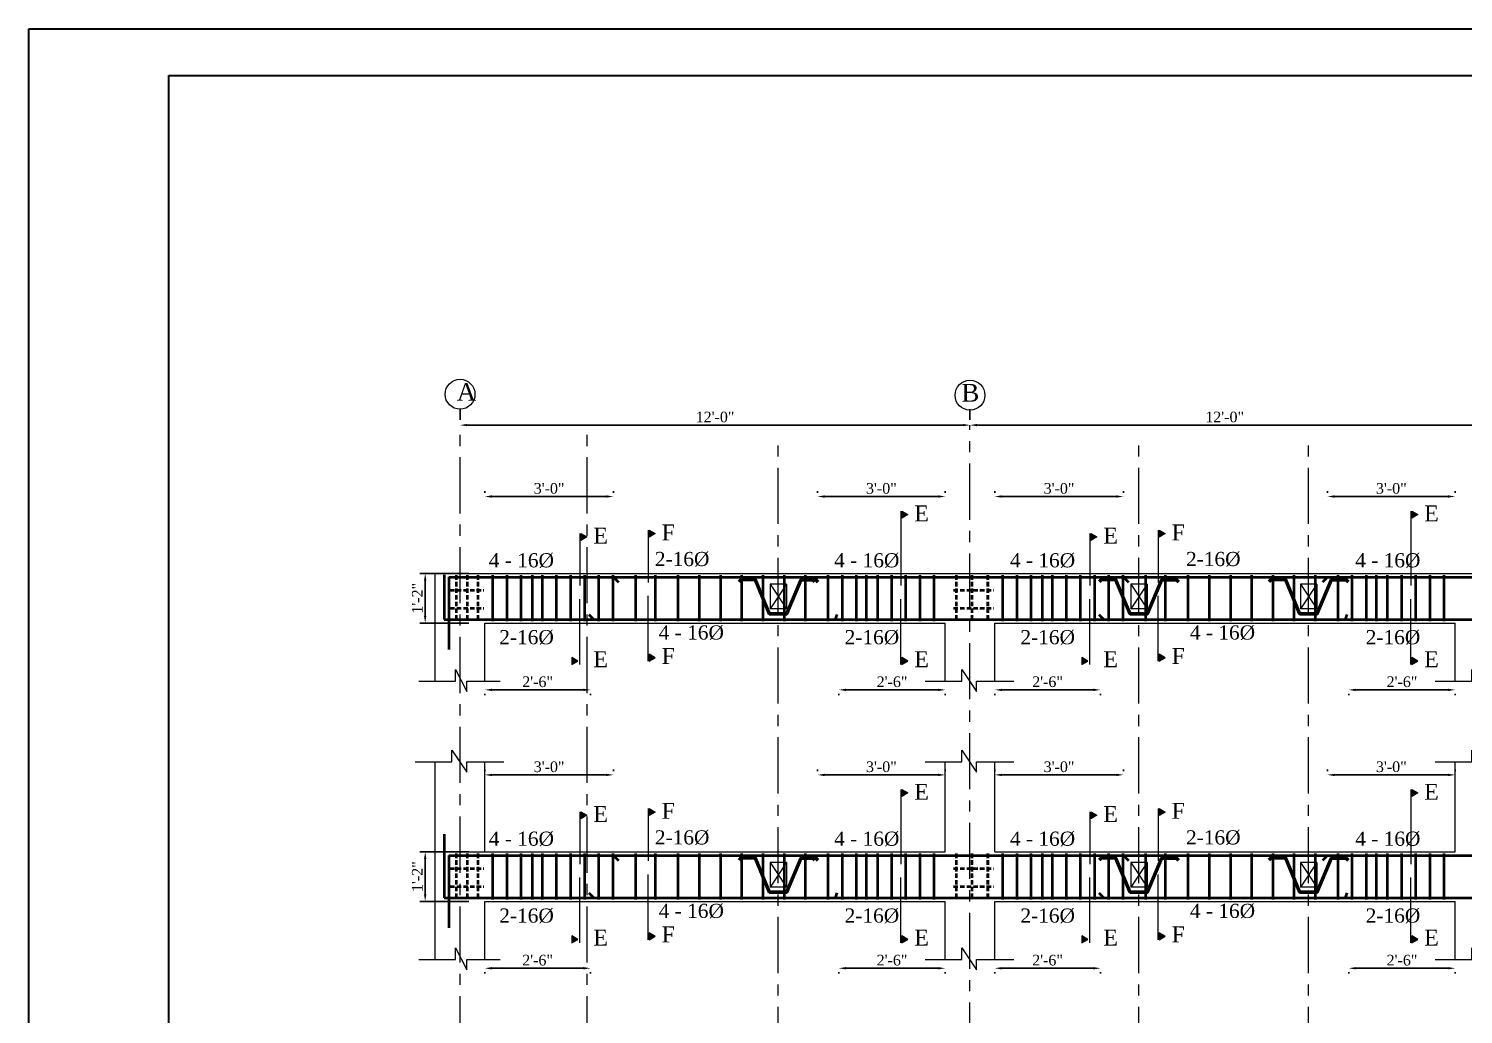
# Model space of a CAD drawing. Extents: x -2338379 to 930990, y -818978 to 106940.
# Drawn here: x 381441 to 382252, y -207224 to -206667 of the extents above; entities that cross this region are included whole.
import ezdxf

# ---------------------------------------------------------------- set-up
doc = ezdxf.new("R2010")
doc.units = 0
doc.header["$MEASUREMENT"] = 0
doc.header["$PDMODE"] = 34
for name, pattern in [('ACAD_ISO02W100', [15, 12, -3]), ('CENTER', [50.8, 31.75, -6.35, 6.35, -6.35]), ('DASHED', [0.75, 0.5, -0.25])]:
    doc.linetypes.add(name, pattern=pattern)
doc.layers.get('0').update_dxf_attribs({"linetype": 'CONTINUOUS', "lineweight": 30})
doc.layers.get('DEFPOINTS').update_dxf_attribs({"linetype": 'CONTINUOUS'})
for name, color, linetype, lineweight in [('BEAM', 1, 'DASHED', 18), ('Center', 11, 'CENTER', 15), ('Dimension', 35, 'CONTINUOUS', 9), ('HATCH', 3, 'CONTINUOUS', 15), ('rcc elevation', 253, 'CONTINUOUS', 18), ('rebar', 3, 'CONTINUOUS', 40), ('Structure', 2, 'CONTINUOUS', 50), ('TEXT', 7, 'CONTINUOUS', 30), ('WALL', 1, 'CONTINUOUS', 40)]:
    doc.layers.add(name, color=color, linetype=linetype, lineweight=lineweight)
doc.styles.get("Standard").update_dxf_attribs({"font": 'times.ttf', "height": 6})
doc.dimstyles.new('Standard$0', dxfattribs={"dimtxt": 6, "dimasz": 4, "dimexe": 3, "dimexo": 6, "dimgap": 3, "dimtad": 1, "dimdec": 1, "dimzin": 0, "dimdsep": 46, "dimlunit": 4, "dimtxsty": 'Standard', "dimcen": 0.09, "dimclrd": 6, "dimclre": 6, "dimclrt": 7, "dimadec": 0, "dimazin": 0, "dimtfac": 1, "dimtdec": 1, "dimtix": 1, "dimtofl": 0, "dimtmove": 1, "dimatfit": 3, "dimfxl": 1, "dimtolj": 1, "dimtzin": 0, "dimlwd": 18, "dimlwe": 18, "dimarcsym": 0})

# ---------------------------------------------------------------- blocks, each defined once
blk = doc.blocks.new('*D443')
at = {"layer": 'DEFPOINTS', "color": 0, "lineweight": 30, "transparency": 16777216}
for p in [(382261.18, -206884.81), (381973.05, -206890.81), (382261.18, -206890.81)]:
    blk.add_point(p, dxfattribs=at)
at = {"layer": 'TEXT', "color": 6, "lineweight": -2, "transparency": 16777216}
for p, q in [((381973.05, -206881.81), (381973.05, -206887.81)), ((381977.05, -206890.81), (382257.18, -206890.81))]:
    blk.add_line(p, q, dxfattribs=at)
at = {"layer": 'TEXT', "color": 6, "lineweight": 30, "transparency": 16777216}
for points in [[(381977.05, -206890.15), (381977.05, -206891.48), (381973.05, -206890.81)], [(382257.18, -206890.15), (382257.18, -206891.48), (382261.18, -206890.81)]]:
    blk.add_solid(points, dxfattribs=at)
at = {"layer": 'TEXT', "color": 7, "transparency": 16777216, "insert": (382117.12, -206886.26), "char_height": 6, "attachment_point": 5}
blk.add_mtext('\\A1;12\'-0"', dxfattribs=at)
blk = doc.blocks.new('*D444')
at = {"layer": 'DEFPOINTS', "color": 0, "lineweight": 30, "transparency": 16777216}
for p in [(381684.57, -206890.81), (381684.57, -206890.81), (381973.05, -206890.81)]:
    blk.add_point(p, dxfattribs=at)
at = {"layer": 'TEXT', "color": 6, "lineweight": -2, "transparency": 16777216}
for p, q in [((381684.57, -206881.81), (381684.57, -206887.81)), ((381973.05, -206881.81), (381973.05, -206887.81)), ((381969.05, -206890.81), (381688.57, -206890.81))]:
    blk.add_line(p, q, dxfattribs=at)
at = {"layer": 'TEXT', "color": 6, "lineweight": 30, "transparency": 16777216}
for points in [[(381688.57, -206890.15), (381688.57, -206891.48), (381684.57, -206890.81)], [(381969.05, -206890.15), (381969.05, -206891.48), (381973.05, -206890.81)]]:
    blk.add_solid(points, dxfattribs=at)
at = {"layer": 'TEXT', "color": 7, "transparency": 16777216, "insert": (381828.81, -206886.26), "char_height": 6, "attachment_point": 5}
blk.add_mtext('\\A1;12\'-0"', dxfattribs=at)
blk = doc.blocks.new('*D562')
at = {"layer": 'DEFPOINTS', "color": 0, "lineweight": 30, "transparency": 16777216}
for p in [(381698.57, -207132.17), (381664.84, -207160.17), (381698.57, -207160.17)]:
    blk.add_point(p, dxfattribs=at)
at = {"layer": 'TEXT', "color": 6, "lineweight": -2, "transparency": 16777216}
for p, q in [((381689.57, -207132.17), (381661.84, -207132.17)), ((381664.84, -207136.17), (381664.84, -207156.17)), ((381689.57, -207160.17), (381661.84, -207160.17))]:
    blk.add_line(p, q, dxfattribs=at)
at = {"layer": 'TEXT', "color": 6, "lineweight": 30, "transparency": 16777216}
for points in [[(381664.18, -207136.17), (381665.51, -207136.17), (381664.84, -207132.17)], [(381664.18, -207156.17), (381665.51, -207156.17), (381664.84, -207160.17)]]:
    blk.add_solid(points, dxfattribs=at)
at = {"layer": 'TEXT', "color": 7, "transparency": 16777216, "insert": (381660.34, -207146.17), "char_height": 6, "attachment_point": 5, "rotation": 90}
blk.add_mtext('\\A1;1\'-2"', dxfattribs=at)
blk = doc.blocks.new('*D563')
at = {"layer": 'DEFPOINTS', "color": 0, "lineweight": 30, "transparency": 16777216}
for p in [(381771.31, -207088.62), (381698.57, -207095.46), (381771.31, -207095.46)]:
    blk.add_point(p, dxfattribs=at)
at = {"layer": 'TEXT', "color": 6, "lineweight": -2, "transparency": 16777216}
for p, q in [((381698.57, -207086.46), (381698.57, -207085.62)), ((381702.57, -207088.62), (381767.31, -207088.62)), ((381771.31, -207086.46), (381771.31, -207085.62))]:
    blk.add_line(p, q, dxfattribs=at)
at = {"layer": 'TEXT', "color": 6, "lineweight": 30, "transparency": 16777216}
for points in [[(381702.57, -207087.96), (381702.57, -207089.29), (381698.57, -207088.62)], [(381767.31, -207087.96), (381767.31, -207089.29), (381771.31, -207088.62)]]:
    blk.add_solid(points, dxfattribs=at)
at = {"layer": 'TEXT', "color": 7, "transparency": 16777216, "insert": (381734.94, -207084.07), "char_height": 6, "attachment_point": 5}
blk.add_mtext('\\A1;3\'-0"', dxfattribs=at)
blk = doc.blocks.new('*D564')
at = {"layer": 'DEFPOINTS', "color": 0, "lineweight": 30, "transparency": 16777216}
for p in [(381698.57, -207191.13), (381758.31, -207191.13), (381758.31, -207197.97)]:
    blk.add_point(p, dxfattribs=at)
at = {"layer": 'TEXT', "color": 6, "lineweight": -2, "transparency": 16777216}
for p, q in [((381698.57, -207200.13), (381698.57, -207200.97)), ((381702.57, -207197.97), (381754.31, -207197.97)), ((381758.31, -207200.13), (381758.31, -207200.97))]:
    blk.add_line(p, q, dxfattribs=at)
at = {"layer": 'TEXT', "color": 6, "lineweight": 30, "transparency": 16777216}
for points in [[(381702.57, -207197.31), (381702.57, -207198.64), (381698.57, -207197.97)], [(381754.31, -207197.31), (381754.31, -207198.64), (381758.31, -207197.97)]]:
    blk.add_solid(points, dxfattribs=at)
at = {"layer": 'TEXT', "color": 7, "transparency": 16777216, "insert": (381728.44, -207193.42), "char_height": 6, "attachment_point": 5}
blk.add_mtext('\\A1;2\'-6"', dxfattribs=at)
blk = doc.blocks.new('*D565')
at = {"layer": 'DEFPOINTS', "color": 0, "lineweight": 30, "transparency": 16777216}
for p in [(381959.05, -207088.62), (381886.79, -207095.46), (381959.05, -207095.46)]:
    blk.add_point(p, dxfattribs=at)
at = {"layer": 'TEXT', "color": 6, "lineweight": -2, "transparency": 16777216}
for p, q in [((381886.79, -207086.46), (381886.79, -207085.62)), ((381890.79, -207088.62), (381955.05, -207088.62)), ((381959.05, -207086.46), (381959.05, -207085.62))]:
    blk.add_line(p, q, dxfattribs=at)
at = {"layer": 'TEXT', "color": 6, "lineweight": 30, "transparency": 16777216}
for points in [[(381890.79, -207087.96), (381890.79, -207089.29), (381886.79, -207088.62)], [(381955.05, -207087.96), (381955.05, -207089.29), (381959.05, -207088.62)]]:
    blk.add_solid(points, dxfattribs=at)
at = {"layer": 'TEXT', "color": 7, "transparency": 16777216, "insert": (381922.92, -207084.07), "char_height": 6, "attachment_point": 5}
blk.add_mtext('\\A1;3\'-0"', dxfattribs=at)
blk = doc.blocks.new('*D566')
at = {"layer": 'DEFPOINTS', "color": 0, "lineweight": 30, "transparency": 16777216}
for p in [(381898.82, -207191.13), (381959.08, -207191.13), (381898.82, -207197.97)]:
    blk.add_point(p, dxfattribs=at)
at = {"layer": 'TEXT', "color": 6, "lineweight": -2, "transparency": 16777216}
for p, q in [((381898.82, -207200.13), (381898.82, -207200.97)), ((381955.08, -207197.97), (381902.82, -207197.97)), ((381959.08, -207200.13), (381959.08, -207200.97))]:
    blk.add_line(p, q, dxfattribs=at)
at = {"layer": 'TEXT', "color": 6, "lineweight": 30, "transparency": 16777216}
for points in [[(381902.82, -207197.31), (381902.82, -207198.64), (381898.82, -207197.97)], [(381955.08, -207197.31), (381955.08, -207198.64), (381959.08, -207197.97)]]:
    blk.add_solid(points, dxfattribs=at)
at = {"layer": 'TEXT', "color": 7, "transparency": 16777216, "insert": (381928.95, -207193.42), "char_height": 6, "attachment_point": 5}
blk.add_mtext('\\A1;2\'-6"', dxfattribs=at)
blk = doc.blocks.new('*D567')
at = {"layer": 'DEFPOINTS', "color": 0, "lineweight": 30, "transparency": 16777216}
for p in [(382059.8, -207088.62), (381987.05, -207095.46), (382059.8, -207095.46)]:
    blk.add_point(p, dxfattribs=at)
at = {"layer": 'TEXT', "color": 6, "lineweight": -2, "transparency": 16777216}
for p, q in [((381987.05, -207086.46), (381987.05, -207085.62)), ((381991.05, -207088.62), (382055.8, -207088.62)), ((382059.8, -207086.46), (382059.8, -207085.62))]:
    blk.add_line(p, q, dxfattribs=at)
at = {"layer": 'TEXT', "color": 6, "lineweight": 30, "transparency": 16777216}
for points in [[(381991.05, -207087.96), (381991.05, -207089.29), (381987.05, -207088.62)], [(382055.8, -207087.96), (382055.8, -207089.29), (382059.8, -207088.62)]]:
    blk.add_solid(points, dxfattribs=at)
at = {"layer": 'TEXT', "color": 7, "transparency": 16777216, "insert": (382023.42, -207084.07), "char_height": 6, "attachment_point": 5}
blk.add_mtext('\\A1;3\'-0"', dxfattribs=at)
blk = doc.blocks.new('*D568')
at = {"layer": 'DEFPOINTS', "color": 0, "lineweight": 30, "transparency": 16777216}
for p in [(381987.05, -207191.13), (382046.8, -207191.13), (382046.8, -207197.97)]:
    blk.add_point(p, dxfattribs=at)
at = {"layer": 'TEXT', "color": 6, "lineweight": -2, "transparency": 16777216}
for p, q in [((381987.05, -207200.13), (381987.05, -207200.97)), ((381991.05, -207197.97), (382042.8, -207197.97)), ((382046.8, -207200.13), (382046.8, -207200.97))]:
    blk.add_line(p, q, dxfattribs=at)
at = {"layer": 'TEXT', "color": 6, "lineweight": 30, "transparency": 16777216}
for points in [[(381991.05, -207197.31), (381991.05, -207198.64), (381987.05, -207197.97)], [(382042.8, -207197.31), (382042.8, -207198.64), (382046.8, -207197.97)]]:
    blk.add_solid(points, dxfattribs=at)
at = {"layer": 'TEXT', "color": 7, "transparency": 16777216, "insert": (382016.92, -207193.42), "char_height": 6, "attachment_point": 5}
blk.add_mtext('\\A1;2\'-6"', dxfattribs=at)
blk = doc.blocks.new('*D569')
at = {"layer": 'DEFPOINTS', "color": 0, "lineweight": 30, "transparency": 16777216}
for p in [(382247.53, -207088.62), (382175.27, -207095.46), (382247.53, -207095.46)]:
    blk.add_point(p, dxfattribs=at)
at = {"layer": 'TEXT', "color": 6, "lineweight": -2, "transparency": 16777216}
for p, q in [((382175.27, -207086.46), (382175.27, -207085.62)), ((382179.27, -207088.62), (382243.53, -207088.62)), ((382247.53, -207086.46), (382247.53, -207085.62))]:
    blk.add_line(p, q, dxfattribs=at)
at = {"layer": 'TEXT', "color": 6, "lineweight": 30, "transparency": 16777216}
for points in [[(382179.27, -207087.96), (382179.27, -207089.29), (382175.27, -207088.62)], [(382243.53, -207087.96), (382243.53, -207089.29), (382247.53, -207088.62)]]:
    blk.add_solid(points, dxfattribs=at)
at = {"layer": 'TEXT', "color": 7, "transparency": 16777216, "insert": (382211.4, -207084.07), "char_height": 6, "attachment_point": 5}
blk.add_mtext('\\A1;3\'-0"', dxfattribs=at)
blk = doc.blocks.new('*D570')
at = {"layer": 'DEFPOINTS', "color": 0, "lineweight": 30, "transparency": 16777216}
for p in [(382187.3, -207191.13), (382247.56, -207191.13), (382187.3, -207197.97)]:
    blk.add_point(p, dxfattribs=at)
at = {"layer": 'TEXT', "color": 6, "lineweight": -2, "transparency": 16777216}
for p, q in [((382187.3, -207200.13), (382187.3, -207200.97)), ((382243.56, -207197.97), (382191.3, -207197.97)), ((382247.56, -207200.13), (382247.56, -207200.97))]:
    blk.add_line(p, q, dxfattribs=at)
at = {"layer": 'TEXT', "color": 6, "lineweight": 30, "transparency": 16777216}
for points in [[(382191.3, -207197.31), (382191.3, -207198.64), (382187.3, -207197.97)], [(382243.56, -207197.31), (382243.56, -207198.64), (382247.56, -207197.97)]]:
    blk.add_solid(points, dxfattribs=at)
at = {"layer": 'TEXT', "color": 7, "transparency": 16777216, "insert": (382217.43, -207193.42), "char_height": 6, "attachment_point": 5}
blk.add_mtext('\\A1;2\'-6"', dxfattribs=at)
blk = doc.blocks.new('*D599')
at = {"layer": 'DEFPOINTS', "color": 0, "lineweight": 30, "transparency": 16777216}
for p in [(381698.57, -206974.74), (381664.84, -207002.74), (381698.57, -207002.74)]:
    blk.add_point(p, dxfattribs=at)
at = {"layer": 'TEXT', "color": 6, "lineweight": -2, "transparency": 16777216}
for p, q in [((381689.57, -206974.74), (381661.84, -206974.74)), ((381664.84, -206978.74), (381664.84, -206998.74)), ((381689.57, -207002.74), (381661.84, -207002.74))]:
    blk.add_line(p, q, dxfattribs=at)
at = {"layer": 'TEXT', "color": 6, "lineweight": 30, "transparency": 16777216}
for points in [[(381664.18, -206978.74), (381665.51, -206978.74), (381664.84, -206974.74)], [(381664.18, -206998.74), (381665.51, -206998.74), (381664.84, -207002.74)]]:
    blk.add_solid(points, dxfattribs=at)
at = {"layer": 'TEXT', "color": 7, "transparency": 16777216, "insert": (381660.34, -206988.74), "char_height": 6, "attachment_point": 5, "rotation": 90}
blk.add_mtext('\\A1;1\'-2"', dxfattribs=at)
blk = doc.blocks.new('*D600')
at = {"layer": 'DEFPOINTS', "color": 0, "lineweight": 30, "transparency": 16777216}
for p in [(381771.31, -206931.19), (381698.57, -206938.03), (381771.31, -206938.03)]:
    blk.add_point(p, dxfattribs=at)
at = {"layer": 'TEXT', "color": 6, "lineweight": -2, "transparency": 16777216}
for p, q in [((381698.57, -206929.03), (381698.57, -206928.19)), ((381702.57, -206931.19), (381767.31, -206931.19)), ((381771.31, -206929.03), (381771.31, -206928.19))]:
    blk.add_line(p, q, dxfattribs=at)
at = {"layer": 'TEXT', "color": 6, "lineweight": 30, "transparency": 16777216}
for points in [[(381702.57, -206930.52), (381702.57, -206931.86), (381698.57, -206931.19)], [(381767.31, -206930.52), (381767.31, -206931.86), (381771.31, -206931.19)]]:
    blk.add_solid(points, dxfattribs=at)
at = {"layer": 'TEXT', "color": 7, "transparency": 16777216, "insert": (381734.94, -206926.64), "char_height": 6, "attachment_point": 5}
blk.add_mtext('\\A1;3\'-0"', dxfattribs=at)
blk = doc.blocks.new('*D601')
at = {"layer": 'DEFPOINTS', "color": 0, "lineweight": 30, "transparency": 16777216}
for p in [(381698.57, -207033.7), (381758.31, -207033.7), (381758.31, -207040.54)]:
    blk.add_point(p, dxfattribs=at)
at = {"layer": 'TEXT', "color": 6, "lineweight": -2, "transparency": 16777216}
for p, q in [((381702.57, -207040.54), (381754.31, -207040.54)), ((381698.57, -207042.7), (381698.57, -207043.54)), ((381758.31, -207042.7), (381758.31, -207043.54))]:
    blk.add_line(p, q, dxfattribs=at)
at = {"layer": 'TEXT', "color": 6, "lineweight": 30, "transparency": 16777216}
for points in [[(381702.57, -207039.87), (381702.57, -207041.21), (381698.57, -207040.54)], [(381754.31, -207039.87), (381754.31, -207041.21), (381758.31, -207040.54)]]:
    blk.add_solid(points, dxfattribs=at)
at = {"layer": 'TEXT', "color": 7, "transparency": 16777216, "insert": (381728.44, -207035.99), "char_height": 6, "attachment_point": 5}
blk.add_mtext('\\A1;2\'-6"', dxfattribs=at)
blk = doc.blocks.new('*D602')
at = {"layer": 'DEFPOINTS', "color": 0, "lineweight": 30, "transparency": 16777216}
for p in [(381959.05, -206931.19), (381886.79, -206938.03), (381959.05, -206938.03)]:
    blk.add_point(p, dxfattribs=at)
at = {"layer": 'TEXT', "color": 6, "lineweight": -2, "transparency": 16777216}
for p, q in [((381886.79, -206929.03), (381886.79, -206928.19)), ((381890.79, -206931.19), (381955.05, -206931.19)), ((381959.05, -206929.03), (381959.05, -206928.19))]:
    blk.add_line(p, q, dxfattribs=at)
at = {"layer": 'TEXT', "color": 6, "lineweight": 30, "transparency": 16777216}
for points in [[(381890.79, -206930.52), (381890.79, -206931.86), (381886.79, -206931.19)], [(381955.05, -206930.52), (381955.05, -206931.86), (381959.05, -206931.19)]]:
    blk.add_solid(points, dxfattribs=at)
at = {"layer": 'TEXT', "color": 7, "transparency": 16777216, "insert": (381922.92, -206926.64), "char_height": 6, "attachment_point": 5}
blk.add_mtext('\\A1;3\'-0"', dxfattribs=at)
blk = doc.blocks.new('*D603')
at = {"layer": 'DEFPOINTS', "color": 0, "lineweight": 30, "transparency": 16777216}
for p in [(381898.82, -207033.7), (381898.82, -207040.54), (381959.08, -207033.7)]:
    blk.add_point(p, dxfattribs=at)
at = {"layer": 'TEXT', "color": 6, "lineweight": -2, "transparency": 16777216}
for p, q in [((381955.08, -207040.54), (381902.82, -207040.54)), ((381898.82, -207042.7), (381898.82, -207043.54)), ((381959.08, -207042.7), (381959.08, -207043.54))]:
    blk.add_line(p, q, dxfattribs=at)
at = {"layer": 'TEXT', "color": 6, "lineweight": 30, "transparency": 16777216}
for points in [[(381902.82, -207039.87), (381902.82, -207041.21), (381898.82, -207040.54)], [(381955.08, -207039.87), (381955.08, -207041.21), (381959.08, -207040.54)]]:
    blk.add_solid(points, dxfattribs=at)
at = {"layer": 'TEXT', "color": 7, "transparency": 16777216, "insert": (381928.95, -207035.99), "char_height": 6, "attachment_point": 5}
blk.add_mtext('\\A1;2\'-6"', dxfattribs=at)
blk = doc.blocks.new('*D604')
at = {"layer": 'DEFPOINTS', "color": 0, "lineweight": 30, "transparency": 16777216}
for p in [(382059.8, -206931.19), (381987.05, -206938.03), (382059.8, -206938.03)]:
    blk.add_point(p, dxfattribs=at)
at = {"layer": 'TEXT', "color": 6, "lineweight": -2, "transparency": 16777216}
for p, q in [((381987.05, -206929.03), (381987.05, -206928.19)), ((381991.05, -206931.19), (382055.8, -206931.19)), ((382059.8, -206929.03), (382059.8, -206928.19))]:
    blk.add_line(p, q, dxfattribs=at)
at = {"layer": 'TEXT', "color": 6, "lineweight": 30, "transparency": 16777216}
for points in [[(381991.05, -206930.52), (381991.05, -206931.86), (381987.05, -206931.19)], [(382055.8, -206930.52), (382055.8, -206931.86), (382059.8, -206931.19)]]:
    blk.add_solid(points, dxfattribs=at)
at = {"layer": 'TEXT', "color": 7, "transparency": 16777216, "insert": (382023.42, -206926.64), "char_height": 6, "attachment_point": 5}
blk.add_mtext('\\A1;3\'-0"', dxfattribs=at)
blk = doc.blocks.new('*D605')
at = {"layer": 'DEFPOINTS', "color": 0, "lineweight": 30, "transparency": 16777216}
for p in [(381987.05, -207033.7), (382046.8, -207033.7), (382046.8, -207040.54)]:
    blk.add_point(p, dxfattribs=at)
at = {"layer": 'TEXT', "color": 6, "lineweight": -2, "transparency": 16777216}
for p, q in [((381991.05, -207040.54), (382042.8, -207040.54)), ((381987.05, -207042.7), (381987.05, -207043.54)), ((382046.8, -207042.7), (382046.8, -207043.54))]:
    blk.add_line(p, q, dxfattribs=at)
at = {"layer": 'TEXT', "color": 6, "lineweight": 30, "transparency": 16777216}
for points in [[(381991.05, -207039.87), (381991.05, -207041.21), (381987.05, -207040.54)], [(382042.8, -207039.87), (382042.8, -207041.21), (382046.8, -207040.54)]]:
    blk.add_solid(points, dxfattribs=at)
at = {"layer": 'TEXT', "color": 7, "transparency": 16777216, "insert": (382016.92, -207035.99), "char_height": 6, "attachment_point": 5}
blk.add_mtext('\\A1;2\'-6"', dxfattribs=at)
blk = doc.blocks.new('*D606')
at = {"layer": 'DEFPOINTS', "color": 0, "lineweight": 30, "transparency": 16777216}
for p in [(382247.53, -206931.19), (382175.27, -206938.03), (382247.53, -206938.03)]:
    blk.add_point(p, dxfattribs=at)
at = {"layer": 'TEXT', "color": 6, "lineweight": -2, "transparency": 16777216}
for p, q in [((382175.27, -206929.03), (382175.27, -206928.19)), ((382179.27, -206931.19), (382243.53, -206931.19)), ((382247.53, -206929.03), (382247.53, -206928.19))]:
    blk.add_line(p, q, dxfattribs=at)
at = {"layer": 'TEXT', "color": 6, "lineweight": 30, "transparency": 16777216}
for points in [[(382179.27, -206930.52), (382179.27, -206931.86), (382175.27, -206931.19)], [(382243.53, -206930.52), (382243.53, -206931.86), (382247.53, -206931.19)]]:
    blk.add_solid(points, dxfattribs=at)
at = {"layer": 'TEXT', "color": 7, "transparency": 16777216, "insert": (382211.4, -206926.64), "char_height": 6, "attachment_point": 5}
blk.add_mtext('\\A1;3\'-0"', dxfattribs=at)
blk = doc.blocks.new('*D607')
at = {"layer": 'DEFPOINTS', "color": 0, "lineweight": 30, "transparency": 16777216}
for p in [(382187.3, -207033.7), (382187.3, -207040.54), (382247.56, -207033.7)]:
    blk.add_point(p, dxfattribs=at)
at = {"layer": 'TEXT', "color": 6, "lineweight": -2, "transparency": 16777216}
for p, q in [((382243.56, -207040.54), (382191.3, -207040.54)), ((382187.3, -207042.7), (382187.3, -207043.54)), ((382247.56, -207042.7), (382247.56, -207043.54))]:
    blk.add_line(p, q, dxfattribs=at)
at = {"layer": 'TEXT', "color": 6, "lineweight": 30, "transparency": 16777216}
for points in [[(382191.3, -207039.87), (382191.3, -207041.21), (382187.3, -207040.54)], [(382243.56, -207039.87), (382243.56, -207041.21), (382247.56, -207040.54)]]:
    blk.add_solid(points, dxfattribs=at)
at = {"layer": 'TEXT', "color": 7, "transparency": 16777216, "insert": (382217.43, -207035.99), "char_height": 6, "attachment_point": 5}
blk.add_mtext('\\A1;2\'-6"', dxfattribs=at)

msp = doc.modelspace()

# ---------------------------------------------------------------- hatches: boundary and pattern name
at = {"layer": 'HATCH', "ltscale": 0.5}
for points in [[(381934.48, -206943.4), (381934.48, -206939.45), (381937.9, -206941.42)], [(382222.97, -206943.4), (382222.97, -206939.45), (382226.38, -206941.42)], [(381791.6, -206954.16), (381791.6, -206950.21), (381795.01, -206952.18)], [(382080.08, -206954.16), (382080.08, -206950.21), (382083.49, -206952.18)], [(381752.95, -206955.98), (381752.95, -206952.03), (381756.36, -206954)], [(382041.43, -206955.98), (382041.43, -206952.03), (382044.85, -206954)], [(381747.75, -207022.26), (381747.75, -207026.21), (381751.16, -207024.24)], [(381791.6, -207020.44), (381791.6, -207024.39), (381795.01, -207022.41)], [(381934.48, -207022.26), (381934.48, -207026.21), (381937.9, -207024.24)], [(382036.23, -207022.26), (382036.23, -207026.21), (382039.65, -207024.24)], [(382080.08, -207020.44), (382080.08, -207024.39), (382083.49, -207022.41)], [(382222.97, -207022.26), (382222.97, -207026.21), (382226.38, -207024.24)], [(381934.48, -207100.83), (381934.48, -207096.88), (381937.9, -207098.85)], [(382222.97, -207100.83), (382222.97, -207096.88), (382226.38, -207098.85)], [(381752.95, -207113.41), (381752.95, -207109.46), (381756.36, -207111.44)], [(381791.6, -207111.59), (381791.6, -207107.64), (381795.01, -207109.61)], [(382041.43, -207113.41), (382041.43, -207109.46), (382044.85, -207111.44)], [(382080.08, -207111.59), (382080.08, -207107.64), (382083.49, -207109.61)], [(381791.6, -207177.87), (381791.6, -207181.82), (381795.01, -207179.85)], [(382080.08, -207177.87), (382080.08, -207181.82), (382083.49, -207179.85)], [(381747.75, -207179.7), (381747.75, -207183.64), (381751.16, -207181.67)], [(381934.48, -207179.7), (381934.48, -207183.64), (381937.9, -207181.67)], [(382036.23, -207179.7), (382036.23, -207183.64), (382039.65, -207181.67)], [(382222.97, -207179.7), (382222.97, -207183.64), (382226.38, -207181.67)]]:
    msp.add_hatch(color=256, dxfattribs=at).paths.add_polyline_path(points)

# ---------------------------------------------------------------- linework, layer by layer
at = {"color": 3}
for points in [[(381440.54, -206666.63), (384925.34, -206666.63), (384925.34, -209148.23), (381440.54, -209148.23)], [(381519.74, -206693.03), (384898.94, -206693.03), (384898.94, -209121.83), (381519.74, -209121.83)]]:
    msp.add_lwpolyline(points, close=True, dxfattribs=at)
at = {"layer": 'BEAM', "linetype": 'ACAD_ISO02W100', "ltscale": 5}
for p, q in [((381860.02, -206980.74), (381860.02, -206994.74)), ((381869.22, -206980.74), (381869.22, -206994.74)), ((382064.02, -206980.74), (382064.02, -206994.74)), ((382073.22, -206980.74), (382073.22, -206994.74)), ((382160.02, -206980.74), (382160.02, -206994.74)), ((382169.22, -206980.74), (382169.22, -206994.74)), ((381860.02, -207138.17), (381860.02, -207152.17)), ((381869.22, -207138.17), (381869.22, -207152.17)), ((382064.02, -207138.17), (382064.02, -207152.17)), ((382073.22, -207138.17), (382073.22, -207152.17)), ((382160.02, -207138.17), (382160.02, -207152.17)), ((382169.22, -207138.17), (382169.22, -207152.17))]:
    msp.add_line(p, q, dxfattribs=at)
at = {"layer": 'Center'}
for p, q in [((381684.57, -207905.93), (381684.57, -206890.81)), ((381756.57, -207905.93), (381756.57, -206890.81)), ((381973.05, -207909.49), (381973.05, -206890.81)), ((381864.57, -207911.93), (381864.57, -206896.81)), ((382068.57, -207911.93), (382068.57, -206896.81)), ((382164.57, -207911.93), (382164.57, -206896.81))]:
    msp.add_line(p, q, dxfattribs=at)
at = {"layer": 'Dimension', "ltscale": 0.5}
for p, q in [((381933.85, -206939.42), (381933.85, -206981.59)), ((382222.34, -206939.42), (382222.34, -206981.59)), ((381790.97, -206950.22), (381790.97, -206979.77)), ((382079.45, -206950.22), (382079.45, -206979.77)), ((381752.32, -206952.04), (381752.32, -206981.59)), ((382040.8, -206952.04), (382040.8, -206981.59)), ((381752.32, -207026.2), (381752.32, -206989.25)), ((381790.97, -207024.38), (381790.97, -206987.43)), ((381933.85, -207026.2), (381933.85, -206989.25)), ((382040.8, -207026.2), (382040.8, -206989.25)), ((382079.45, -207024.38), (382079.45, -206987.43)), ((382222.34, -207026.2), (382222.34, -206989.25)), ((381933.85, -207096.85), (381933.85, -207139.02)), ((382222.34, -207096.85), (382222.34, -207139.02)), ((381752.32, -207109.47), (381752.32, -207139.02)), ((381790.97, -207107.65), (381790.97, -207137.2)), ((382040.8, -207109.47), (382040.8, -207139.02)), ((382079.45, -207107.65), (382079.45, -207137.2)), ((381790.97, -207181.81), (381790.97, -207144.86)), ((382079.45, -207181.81), (382079.45, -207144.86)), ((381752.32, -207183.63), (381752.32, -207146.68)), ((381933.85, -207183.63), (381933.85, -207146.68)), ((382040.8, -207183.63), (382040.8, -207146.68)), ((382222.34, -207183.63), (382222.34, -207146.68))]:
    msp.add_line(p, q, dxfattribs=at)
at = {"layer": 'Dimension', "linetype": 'ACAD_ISO02W100', "ltscale": 125}
for p, q in [((381869.22, -206980.74), (381860.02, -206980.74)), ((381860.02, -206980.74), (381869.22, -206994.74)), ((381869.22, -206980.74), (381860.02, -206994.74)), ((382073.22, -206980.74), (382064.02, -206980.74)), ((382064.02, -206980.74), (382073.22, -206994.74)), ((382073.22, -206980.74), (382064.02, -206994.74)), ((382169.22, -206980.74), (382160.02, -206980.74)), ((382160.02, -206980.74), (382169.22, -206994.74)), ((382169.22, -206980.74), (382160.02, -206994.74)), ((381869.22, -206994.74), (381860.02, -206994.74)), ((382073.22, -206994.74), (382064.02, -206994.74)), ((382169.22, -206994.74), (382160.02, -206994.74)), ((381869.22, -207138.17), (381860.02, -207138.17)), ((381860.02, -207138.17), (381869.22, -207152.17)), ((381869.22, -207138.17), (381860.02, -207152.17)), ((382073.22, -207138.17), (382064.02, -207138.17)), ((382064.02, -207138.17), (382073.22, -207152.17)), ((382073.22, -207138.17), (382064.02, -207152.17)), ((382169.22, -207138.17), (382160.02, -207138.17)), ((382160.02, -207138.17), (382169.22, -207152.17)), ((382169.22, -207138.17), (382160.02, -207152.17)), ((381869.22, -207152.17), (381860.02, -207152.17)), ((382073.22, -207152.17), (382064.02, -207152.17)), ((382169.22, -207152.17), (382160.02, -207152.17))]:
    msp.add_line(p, q, dxfattribs=at)
at = {"layer": 'Dimension', "ltscale": 0.5}
for points in [[(381937.9, -206941.42), (381934.48, -206943.4), (381934.48, -206939.45)], [(382226.38, -206941.42), (382222.97, -206943.4), (382222.97, -206939.45)], [(381795.01, -206952.18), (381791.6, -206954.16), (381791.6, -206950.21)], [(382083.49, -206952.18), (382080.08, -206954.16), (382080.08, -206950.21)], [(381756.36, -206954), (381752.95, -206955.98), (381752.95, -206952.03)], [(382044.85, -206954), (382041.43, -206955.98), (382041.43, -206952.03)], [(381751.16, -207024.24), (381747.75, -207022.26), (381747.75, -207026.21)], [(381795.01, -207022.41), (381791.6, -207020.44), (381791.6, -207024.39)], [(381937.9, -207024.24), (381934.48, -207022.26), (381934.48, -207026.21)], [(382039.65, -207024.24), (382036.23, -207022.26), (382036.23, -207026.21)], [(382083.49, -207022.41), (382080.08, -207020.44), (382080.08, -207024.39)], [(382226.38, -207024.24), (382222.97, -207022.26), (382222.97, -207026.21)], [(381937.9, -207098.85), (381934.48, -207100.83), (381934.48, -207096.88)], [(382226.38, -207098.85), (382222.97, -207100.83), (382222.97, -207096.88)], [(381756.36, -207111.44), (381752.95, -207113.41), (381752.95, -207109.46)], [(381795.01, -207109.61), (381791.6, -207111.59), (381791.6, -207107.64)], [(382044.85, -207111.44), (382041.43, -207113.41), (382041.43, -207109.46)], [(382083.49, -207109.61), (382080.08, -207111.59), (382080.08, -207107.64)], [(381795.01, -207179.85), (381791.6, -207177.87), (381791.6, -207181.82)], [(382083.49, -207179.85), (382080.08, -207177.87), (382080.08, -207181.82)], [(381751.16, -207181.67), (381747.75, -207179.7), (381747.75, -207183.64)], [(381937.9, -207181.67), (381934.48, -207179.7), (381934.48, -207183.64)], [(382039.65, -207181.67), (382036.23, -207179.7), (382036.23, -207183.64)], [(382226.38, -207181.67), (382222.97, -207179.7), (382222.97, -207183.64)]]:
    msp.add_lwpolyline(points, close=True, dxfattribs=at)
at = {"layer": 'Dimension'}
for points in [[(381661.16, -207035.61), (381681.95, -207035.61), (381681.95, -207029.06), (381688.34, -207041.44), (381688.34, -207035.61), (381707.31, -207035.61)], [(381947.64, -207035.61), (381968.43, -207035.61), (381968.43, -207029.06), (381976.82, -207041.44), (381976.82, -207035.61), (381997.79, -207035.61)], [(382236.13, -207035.61), (382256.91, -207035.61), (382256.91, -207029.06), (382265.3, -207041.44), (382265.3, -207035.61), (382286.27, -207035.61)], [(381659.16, -207081.25), (381679.95, -207081.25), (381679.95, -207074.69), (381688.34, -207087.08), (381688.34, -207081.25), (381709.31, -207081.25)], [(381947.64, -207081.25), (381968.43, -207081.25), (381968.43, -207074.69), (381976.82, -207087.08), (381976.82, -207081.25), (381997.79, -207081.25)], [(382236.13, -207081.25), (382256.91, -207081.25), (382256.91, -207074.69), (382265.3, -207087.08), (382265.3, -207081.25), (382286.27, -207081.25)], [(381661.16, -207193.05), (381681.95, -207193.05), (381681.95, -207186.49), (381688.34, -207198.87), (381688.34, -207193.05), (381707.31, -207193.05)], [(381947.64, -207193.05), (381968.43, -207193.05), (381968.43, -207186.49), (381976.82, -207198.87), (381976.82, -207193.05), (381997.79, -207193.05)], [(382236.13, -207193.05), (382256.91, -207193.05), (382256.91, -207186.49), (382265.3, -207198.87), (382265.3, -207193.05), (382286.27, -207193.05)]]:
    msp.add_lwpolyline(points, dxfattribs=at)
for centre in [(381684.57, -206873.36), (381973.05, -206873.91)]:
    msp.add_circle(centre, 8.45, dxfattribs=at)
at = {"layer": 'rcc elevation', "ltscale": 20}
for p, q in [((381670.57, -207035.61), (381670.57, -206974.74)), ((381670.57, -206974.74), (381987.05, -206974.74)), ((381987.05, -206974.74), (382275.53, -206974.74)), ((381698.57, -207035.61), (381698.57, -207002.74)), ((381698.57, -207002.74), (381959.05, -207002.74)), ((381959.05, -207035.61), (381959.05, -207002.74)), ((381987.05, -207002.74), (382247.53, -207002.74)), ((381987.05, -207035.61), (381987.05, -207002.74)), ((381987.05, -207035.61), (381987.05, -207002.74)), ((382247.53, -207035.61), (382247.53, -207002.74)), ((381670.57, -207132.17), (381670.57, -207081.25)), ((381698.57, -207132.17), (381698.57, -207081.25)), ((381959.05, -207132.17), (381959.05, -207081.25)), ((381987.05, -207132.17), (381987.05, -207081.25)), ((381987.05, -207132.17), (381987.05, -207081.25)), ((382247.53, -207132.17), (382247.53, -207081.25)), ((381670.57, -207193.05), (381670.57, -207132.17)), ((381670.57, -207132.17), (381959.05, -207132.17)), ((381987.05, -207132.17), (382247.53, -207132.17)), ((381698.57, -207193.05), (381698.57, -207160.17)), ((381698.57, -207160.17), (381959.05, -207160.17)), ((381959.05, -207193.05), (381959.05, -207160.17)), ((381987.05, -207160.17), (382247.53, -207160.17)), ((381987.05, -207193.05), (381987.05, -207160.17)), ((381987.05, -207193.05), (381987.05, -207160.17)), ((382247.53, -207193.05), (382247.53, -207160.17))]:
    msp.add_line(p, q, dxfattribs=at)
at = {"layer": 'rebar', "ltscale": 20}
for p, q in [((381675.61, -206975.57), (381675.61, -207000.74)), ((381678.24, -206976.74), (384282.91, -206976.74)), ((381678.24, -206976.74), (381678.24, -207017.65)), ((381771.31, -206976.74), (381774.16, -206979.59)), ((381886.79, -206976.74), (381883.94, -206979.59)), ((382059.8, -206976.74), (382062.65, -206979.59)), ((382175.27, -206976.74), (382172.42, -206979.59)), ((381757.46, -206997.89), (381760.31, -207000.74)), ((381897.67, -206997.89), (381896.82, -207000.74)), ((382045.95, -206997.89), (382048.8, -207000.74)), ((382186.15, -206997.89), (382185.3, -207000.74)), ((381675.61, -207000.74), (384285.54, -207000.74)), ((381675.61, -207122.2), (381675.61, -207158.17)), ((381678.24, -207134.17), (384282.91, -207134.17)), ((381678.24, -207134.17), (381678.24, -207175.08)), ((381771.31, -207134.17), (381774.16, -207137.02)), ((381886.79, -207134.17), (381883.94, -207137.02)), ((382059.8, -207134.17), (382062.65, -207137.02)), ((382175.27, -207134.17), (382172.42, -207137.02)), ((381675.61, -207158.17), (384285.54, -207158.17)), ((381757.46, -207155.32), (381760.31, -207158.17)), ((381897.67, -207155.32), (381896.82, -207158.17)), ((382045.95, -207155.32), (382048.8, -207158.17)), ((382186.15, -207155.32), (382185.3, -207158.17))]:
    msp.add_line(p, q, dxfattribs=at)
at = {"layer": 'rebar', "linetype": 'DASHED', "ltscale": 5}
for p, q in [((381682.45, -206975.74), (381682.45, -207001.74)), ((381688.53, -206975.74), (381688.53, -207001.74)), ((381694.61, -206975.74), (381694.61, -207001.74)), ((381965.18, -206975.74), (381965.18, -207001.74)), ((381974.05, -206975.74), (381974.05, -207001.74)), ((381983, -206975.74), (381983, -207001.74)), ((381983.09, -206975.74), (381983.09, -207001.74)), ((381678.96, -206984.19), (381697.98, -206984.19)), ((381963.7, -206984.19), (381986.38, -206984.19)), ((381678.96, -206994.36), (381697.98, -206994.36)), ((381963.7, -206994.36), (381986.38, -206994.36)), ((381682.45, -207133.17), (381682.45, -207159.17)), ((381688.53, -207133.17), (381688.53, -207159.17)), ((381694.61, -207133.17), (381694.61, -207159.17)), ((381965.18, -207133.17), (381965.18, -207159.17)), ((381974.05, -207133.17), (381974.05, -207159.17)), ((381983, -207133.17), (381983, -207159.17)), ((381983.09, -207133.17), (381983.09, -207159.17)), ((381678.96, -207141.62), (381697.98, -207141.62)), ((381963.7, -207141.62), (381986.38, -207141.62)), ((381678.96, -207151.79), (381697.98, -207151.79)), ((381963.7, -207151.79), (381986.38, -207151.79))]:
    msp.add_line(p, q, dxfattribs=at)
at = {"layer": 'rebar', "ltscale": 5}
for p, q in [((381702.98, -206975.74), (381702.98, -207001.74)), ((381710.98, -206975.74), (381710.98, -207001.74)), ((381718.98, -206975.74), (381718.98, -207001.74)), ((381725.31, -206975.74), (381725.31, -207001.74)), ((381730.98, -206975.74), (381730.98, -207001.74)), ((381738.98, -206975.74), (381738.98, -207001.74)), ((381746.98, -206975.74), (381746.98, -207001.74)), ((381754.98, -206975.74), (381754.98, -207001.74)), ((381762.98, -206975.74), (381762.98, -207001.74)), ((381770.98, -206975.74), (381770.98, -207001.74)), ((381783.86, -206975.74), (381783.86, -207001.74)), ((381794.98, -206975.74), (381794.98, -207001.74)), ((381807.86, -206975.74), (381807.86, -207001.74)), ((381819.86, -206975.74), (381819.86, -207001.74)), ((381831.86, -206975.74), (381831.86, -207001.74)), ((381843.86, -206975.74), (381843.86, -207001.74)), ((381855.86, -206975.74), (381855.86, -207001.74)), ((381867.86, -206975.74), (381867.86, -207001.74)), ((381879.86, -206975.74), (381879.86, -207001.74)), ((381892.64, -206975.74), (381892.64, -207001.74)), ((381900.64, -206975.74), (381900.64, -207001.74)), ((381908.64, -206975.74), (381908.64, -207001.74)), ((381914.37, -206975.74), (381914.37, -207001.74)), ((381920.64, -206975.74), (381920.64, -207001.74)), ((381928.64, -206975.74), (381928.64, -207001.74)), ((381936.64, -206975.74), (381936.64, -207001.74)), ((381944.64, -206975.74), (381944.64, -207001.74)), ((381952.64, -206975.74), (381952.64, -207001.74)), ((381991.46, -206975.74), (381991.46, -207001.74)), ((381999.46, -206975.74), (381999.46, -207001.74)), ((382007.46, -206975.74), (382007.46, -207001.74)), ((382013.79, -206975.74), (382013.79, -207001.74)), ((382019.46, -206975.74), (382019.46, -207001.74)), ((382027.46, -206975.74), (382027.46, -207001.74)), ((382035.46, -206975.74), (382035.46, -207001.74)), ((382043.46, -206975.74), (382043.46, -207001.74)), ((382051.46, -206975.74), (382051.46, -207001.74)), ((382059.46, -206975.74), (382059.46, -207001.74)), ((382072.34, -206975.74), (382072.34, -207001.74)), ((382083.46, -206975.74), (382083.46, -207001.74)), ((382096.34, -206975.74), (382096.34, -207001.74)), ((382108.34, -206975.74), (382108.34, -207001.74)), ((382120.34, -206975.74), (382120.34, -207001.74)), ((382132.34, -206975.74), (382132.34, -207001.74)), ((382144.34, -206975.74), (382144.34, -207001.74)), ((382156.34, -206975.74), (382156.34, -207001.74)), ((382168.34, -206975.74), (382168.34, -207001.74)), ((382181.13, -206975.74), (382181.13, -207001.74)), ((382189.13, -206975.74), (382189.13, -207001.74)), ((382197.13, -206975.74), (382197.13, -207001.74)), ((382202.85, -206975.74), (382202.85, -207001.74)), ((382209.13, -206975.74), (382209.13, -207001.74)), ((382217.13, -206975.74), (382217.13, -207001.74)), ((382225.13, -206975.74), (382225.13, -207001.74)), ((382233.13, -206975.74), (382233.13, -207001.74)), ((382241.13, -206975.74), (382241.13, -207001.74)), ((381702.98, -207133.17), (381702.98, -207159.17)), ((381710.98, -207133.17), (381710.98, -207159.17)), ((381718.98, -207133.17), (381718.98, -207159.17)), ((381725.31, -207133.17), (381725.31, -207159.17)), ((381730.98, -207133.17), (381730.98, -207159.17)), ((381738.98, -207133.17), (381738.98, -207159.17)), ((381746.98, -207133.17), (381746.98, -207159.17)), ((381754.98, -207133.17), (381754.98, -207159.17)), ((381762.98, -207133.17), (381762.98, -207159.17)), ((381770.98, -207133.17), (381770.98, -207159.17)), ((381783.86, -207133.17), (381783.86, -207159.17)), ((381794.98, -207133.17), (381794.98, -207159.17)), ((381807.86, -207133.17), (381807.86, -207159.17)), ((381819.86, -207133.17), (381819.86, -207159.17)), ((381831.86, -207133.17), (381831.86, -207159.17)), ((381843.86, -207133.17), (381843.86, -207159.17)), ((381855.86, -207133.17), (381855.86, -207159.17)), ((381867.86, -207133.17), (381867.86, -207159.17)), ((381879.86, -207133.17), (381879.86, -207159.17)), ((381892.64, -207133.17), (381892.64, -207159.17)), ((381900.64, -207133.17), (381900.64, -207159.17)), ((381908.64, -207133.17), (381908.64, -207159.17)), ((381914.37, -207133.17), (381914.37, -207159.17)), ((381920.64, -207133.17), (381920.64, -207159.17)), ((381928.64, -207133.17), (381928.64, -207159.17)), ((381936.64, -207133.17), (381936.64, -207159.17)), ((381944.64, -207133.17), (381944.64, -207159.17)), ((381952.64, -207133.17), (381952.64, -207159.17)), ((381991.46, -207133.17), (381991.46, -207159.17)), ((381999.46, -207133.17), (381999.46, -207159.17)), ((382007.46, -207133.17), (382007.46, -207159.17)), ((382013.79, -207133.17), (382013.79, -207159.17)), ((382019.46, -207133.17), (382019.46, -207159.17)), ((382027.46, -207133.17), (382027.46, -207159.17)), ((382035.46, -207133.17), (382035.46, -207159.17)), ((382043.46, -207133.17), (382043.46, -207159.17)), ((382051.46, -207133.17), (382051.46, -207159.17)), ((382059.46, -207133.17), (382059.46, -207159.17)), ((382072.34, -207133.17), (382072.34, -207159.17)), ((382083.46, -207133.17), (382083.46, -207159.17)), ((382096.34, -207133.17), (382096.34, -207159.17)), ((382108.34, -207133.17), (382108.34, -207159.17)), ((382120.34, -207133.17), (382120.34, -207159.17)), ((382132.34, -207133.17), (382132.34, -207159.17)), ((382144.34, -207133.17), (382144.34, -207159.17)), ((382156.34, -207133.17), (382156.34, -207159.17)), ((382168.34, -207133.17), (382168.34, -207159.17)), ((382181.13, -207133.17), (382181.13, -207159.17)), ((382189.13, -207133.17), (382189.13, -207159.17)), ((382197.13, -207133.17), (382197.13, -207159.17)), ((382202.85, -207133.17), (382202.85, -207159.17)), ((382209.13, -207133.17), (382209.13, -207159.17)), ((382217.13, -207133.17), (382217.13, -207159.17)), ((382225.13, -207133.17), (382225.13, -207159.17)), ((382233.13, -207133.17), (382233.13, -207159.17)), ((382241.13, -207133.17), (382241.13, -207159.17))]:
    msp.add_line(p, q, dxfattribs=at)
at = {"layer": 'Structure'}
for points in [[(381869.46, -206997.51), (381859.68, -206997.51), (381851.63, -206978.22), (381843.26, -206978.22), (381842.19, -206979.45)], [(381859.68, -206997.51), (381869.46, -206997.51), (381877.51, -206978.22), (381885.88, -206978.22), (381886.95, -206979.45)], [(382073.46, -206997.51), (382063.68, -206997.51), (382055.63, -206978.22), (382047.26, -206978.22), (382046.19, -206979.45)], [(382063.68, -206997.51), (382073.46, -206997.51), (382081.51, -206978.22), (382089.88, -206978.22), (382090.95, -206979.45)], [(382169.46, -206997.51), (382159.68, -206997.51), (382151.63, -206978.22), (382143.26, -206978.22), (382142.19, -206979.45)], [(382159.68, -206997.51), (382169.46, -206997.51), (382177.51, -206978.22), (382185.88, -206978.22), (382186.95, -206979.45)], [(381869.46, -207154.94), (381859.68, -207154.94), (381851.63, -207135.65), (381843.26, -207135.65), (381842.19, -207136.88)], [(381859.68, -207154.94), (381869.46, -207154.94), (381877.51, -207135.65), (381885.88, -207135.65), (381886.95, -207136.88)], [(382073.46, -207154.94), (382063.68, -207154.94), (382055.63, -207135.65), (382047.26, -207135.65), (382046.19, -207136.88)], [(382063.68, -207154.94), (382073.46, -207154.94), (382081.51, -207135.65), (382089.88, -207135.65), (382090.95, -207136.88)], [(382169.46, -207154.94), (382159.68, -207154.94), (382151.63, -207135.65), (382143.26, -207135.65), (382142.19, -207136.88)], [(382159.68, -207154.94), (382169.46, -207154.94), (382177.51, -207135.65), (382185.88, -207135.65), (382186.95, -207136.88)]]:
    msp.add_lwpolyline(points, dxfattribs=at)

# ---------------------------------------------------------------- texts
at = {"layer": 'TEXT', "linetype": 'ByBlock', "char_height": 10, "width": 1452.7835, "attachment_point": 1, "line_spacing_factor": 2}
for s, insert in [('A', (381682.72, -206866.99)), ('B', (381968.22, -206867.54))]:
    msp.add_mtext(s, dxfattribs=dict(at, insert=insert))
at = {"layer": 'TEXT', "width": 1356.5327, "attachment_point": 1}
for s, insert, char_height in [('{\\fTimes New Roman|b0|i0|c0|p18;E}', (381941.49, -206936.25), 9), ('{\\fTimes New Roman|b0|i0|c0|p18;E}', (382229.97, -206936.25), 9), ('{\\fTimes New Roman|b0|i0|c0|p18;E}', (381759.95, -206948.83), 9), ('{\\fTimes New Roman|b0|i0|c0|p18;F}', (381798.6, -206947.01), 9), ('{\\fTimes New Roman|b0|i0|c0|p18;E}', (382048.43, -206948.83), 9), ('{\\fTimes New Roman|b0|i0|c0|p18;F}', (382087.08, -206947.01), 9), ('2-16%%C ', (381794.76, -206962.52), 8), ('2-16%%C ', (382095.25, -206962.52), 8), ('2-16%%C ', (381706.75, -207006.73), 8), ('2-16%%C ', (381902.13, -207006.73), 8), ('2-16%%C ', (382001.56, -207006.73), 8), ('2-16%%C ', (382196.89, -207006.73), 8), ('{\\fTimes New Roman|b0|i0|c0|p18;E}', (381759.95, -207018.71), 9), ('{\\fTimes New Roman|b0|i0|c0|p18;F}', (381798.6, -207016.89), 9), ('{\\fTimes New Roman|b0|i0|c0|p18;E}', (381941.49, -207018.71), 9), ('{\\fTimes New Roman|b0|i0|c0|p18;E}', (382048.43, -207018.71), 9), ('{\\fTimes New Roman|b0|i0|c0|p18;F}', (382087.08, -207016.89), 9), ('{\\fTimes New Roman|b0|i0|c0|p18;E}', (382229.97, -207018.71), 9), ('{\\fTimes New Roman|b0|i0|c0|p18;E}', (381941.49, -207093.68), 9), ('{\\fTimes New Roman|b0|i0|c0|p18;E}', (382229.97, -207093.68), 9), ('{\\fTimes New Roman|b0|i0|c0|p18;F}', (381798.6, -207104.44), 9), ('{\\fTimes New Roman|b0|i0|c0|p18;F}', (382087.08, -207104.44), 9), ('{\\fTimes New Roman|b0|i0|c0|p18;E}', (381759.95, -207106.26), 9), ('{\\fTimes New Roman|b0|i0|c0|p18;E}', (382048.43, -207106.26), 9), ('2-16%%C ', (381794.76, -207119.95), 8), ('2-16%%C ', (382095.25, -207119.95), 8), ('2-16%%C ', (381706.75, -207164.16), 8), ('2-16%%C ', (381902.13, -207164.16), 8), ('2-16%%C ', (382001.56, -207164.16), 8), ('2-16%%C ', (382196.89, -207164.16), 8), ('{\\fTimes New Roman|b0|i0|c0|p18;E}', (381759.95, -207176.15), 9), ('{\\fTimes New Roman|b0|i0|c0|p18;F}', (381798.6, -207174.32), 9), ('{\\fTimes New Roman|b0|i0|c0|p18;E}', (381941.49, -207176.15), 9), ('{\\fTimes New Roman|b0|i0|c0|p18;E}', (382048.43, -207176.15), 9), ('{\\fTimes New Roman|b0|i0|c0|p18;F}', (382087.08, -207174.32), 9), ('{\\fTimes New Roman|b0|i0|c0|p18;E}', (382229.97, -207176.15), 9)]:
    msp.add_mtext(s, dxfattribs=dict(at, insert=insert, char_height=char_height))
at = {"layer": 'WALL', "color": 7, "char_height": 8, "attachment_point": 5}
for insert in [(381719.25, -206967.41), (381914.64, -206967.41), (382014.07, -206967.41), (382209.4, -206967.41), (381815.38, -207008.24), (382115.87, -207008.24), (381719.25, -207124.85), (381914.64, -207124.85), (382014.07, -207124.85), (382209.4, -207124.85), (381815.38, -207165.67), (382115.87, -207165.67)]:
    msp.add_mtext('4 - 16%%C', dxfattribs=dict(at, insert=insert))

# ---------------------------------------------------------------- dimensions: what is measured, and where the dimension line sits
at = {"layer": 'TEXT'}
for base, p2, picture, middle in [((381684.57, -206890.81), (381684.57, -206890.81), '*D444', (381828.81, -206886.26)), ((382261.18, -206890.81), (382261.18, -206884.81), '*D443', (382117.12, -206886.26))]:
    dim = msp.add_linear_dim(base=base, p1=(381973.05, -206890.81), p2=p2, dimstyle='Standard$0', override={"dimscale": 0.5, "dimtxt": 18, "dimasz": 8, "dimexe": 6, "dimexo": 18, "dimdec": 0, "dimlfac": 0.5, "dimzin": 11, "dimcen": 2.5, "dimdle": 6, "dimtdec": 0, "dimtofl": 1, "dimlwd": 65534, "dimlwe": 65534}, dxfattribs=at)
    dim.commit()
    dim.dimension.update_dxf_attribs({"geometry": picture, "text_midpoint": middle})
for p1, p2, distance, picture, middle in [((381698.57, -206938.03), (381771.31, -206938.03), 6.84, '*D600', (381734.94, -206926.64)), ((381886.79, -206938.03), (381959.05, -206938.03), 6.84, '*D602', (381922.92, -206926.64)), ((381987.05, -206938.03), (382059.8, -206938.03), 6.84, '*D604', (382023.42, -206926.64)), ((382175.27, -206938.03), (382247.53, -206938.03), 6.84, '*D606', (382211.4, -206926.64)), ((381698.57, -207033.7), (381758.31, -207033.7), -6.84, '*D601', (381728.44, -207035.99)), ((381959.08, -207033.7), (381898.82, -207033.7), 6.84, '*D603', (381928.95, -207035.99)), ((381987.05, -207033.7), (382046.8, -207033.7), -6.84, '*D605', (382016.92, -207035.99)), ((382247.56, -207033.7), (382187.3, -207033.7), 6.84, '*D607', (382217.43, -207035.99)), ((381698.57, -207095.46), (381771.31, -207095.46), 6.84, '*D563', (381734.94, -207084.07)), ((381886.79, -207095.46), (381959.05, -207095.46), 6.84, '*D565', (381922.92, -207084.07)), ((381987.05, -207095.46), (382059.8, -207095.46), 6.84, '*D567', (382023.42, -207084.07)), ((382175.27, -207095.46), (382247.53, -207095.46), 6.84, '*D569', (382211.4, -207084.07)), ((381698.57, -207191.13), (381758.31, -207191.13), -6.84, '*D564', (381728.44, -207193.42)), ((381959.08, -207191.13), (381898.82, -207191.13), 6.84, '*D566', (381928.95, -207193.42)), ((381987.05, -207191.13), (382046.8, -207191.13), -6.84, '*D568', (382016.92, -207193.42)), ((382247.56, -207191.13), (382187.3, -207191.13), 6.84, '*D570', (382217.43, -207193.42))]:
    dim = msp.add_aligned_dim(p1=p1, p2=p2, distance=distance, dimstyle='Standard$0', override={"dimscale": 0.5, "dimtxt": 18, "dimasz": 8, "dimexe": 6, "dimexo": 18, "dimdec": 0, "dimlfac": 0.5, "dimzin": 11, "dimcen": 2.5, "dimdle": 6, "dimtdec": 0, "dimtofl": 1, "dimlwd": 65534, "dimlwe": 65534}, dxfattribs=at)
    dim.commit()
    dim.dimension.update_dxf_attribs({"geometry": picture, "text_midpoint": middle})
for base, p1, p2, picture, middle in [((381664.84, -207002.74), (381698.57, -206974.74), (381698.57, -207002.74), '*D599', (381660.34, -206988.74)), ((381664.84, -207160.17), (381698.57, -207132.17), (381698.57, -207160.17), '*D562', (381660.34, -207146.17))]:
    dim = msp.add_linear_dim(base=base, p1=p1, p2=p2, angle=90, dimstyle='Standard$0', override={"dimscale": 0.5, "dimtxt": 18, "dimasz": 8, "dimexe": 6, "dimexo": 18, "dimdec": 0, "dimlfac": 0.5, "dimzin": 11, "dimcen": 2.5, "dimdle": 6, "dimtdec": 0, "dimtofl": 1, "dimlwd": 65534, "dimlwe": 65534}, dxfattribs=at)
    dim.commit()
    dim.dimension.update_dxf_attribs({"geometry": picture, "text_midpoint": middle})

doc.saveas('drawing.dxf')
